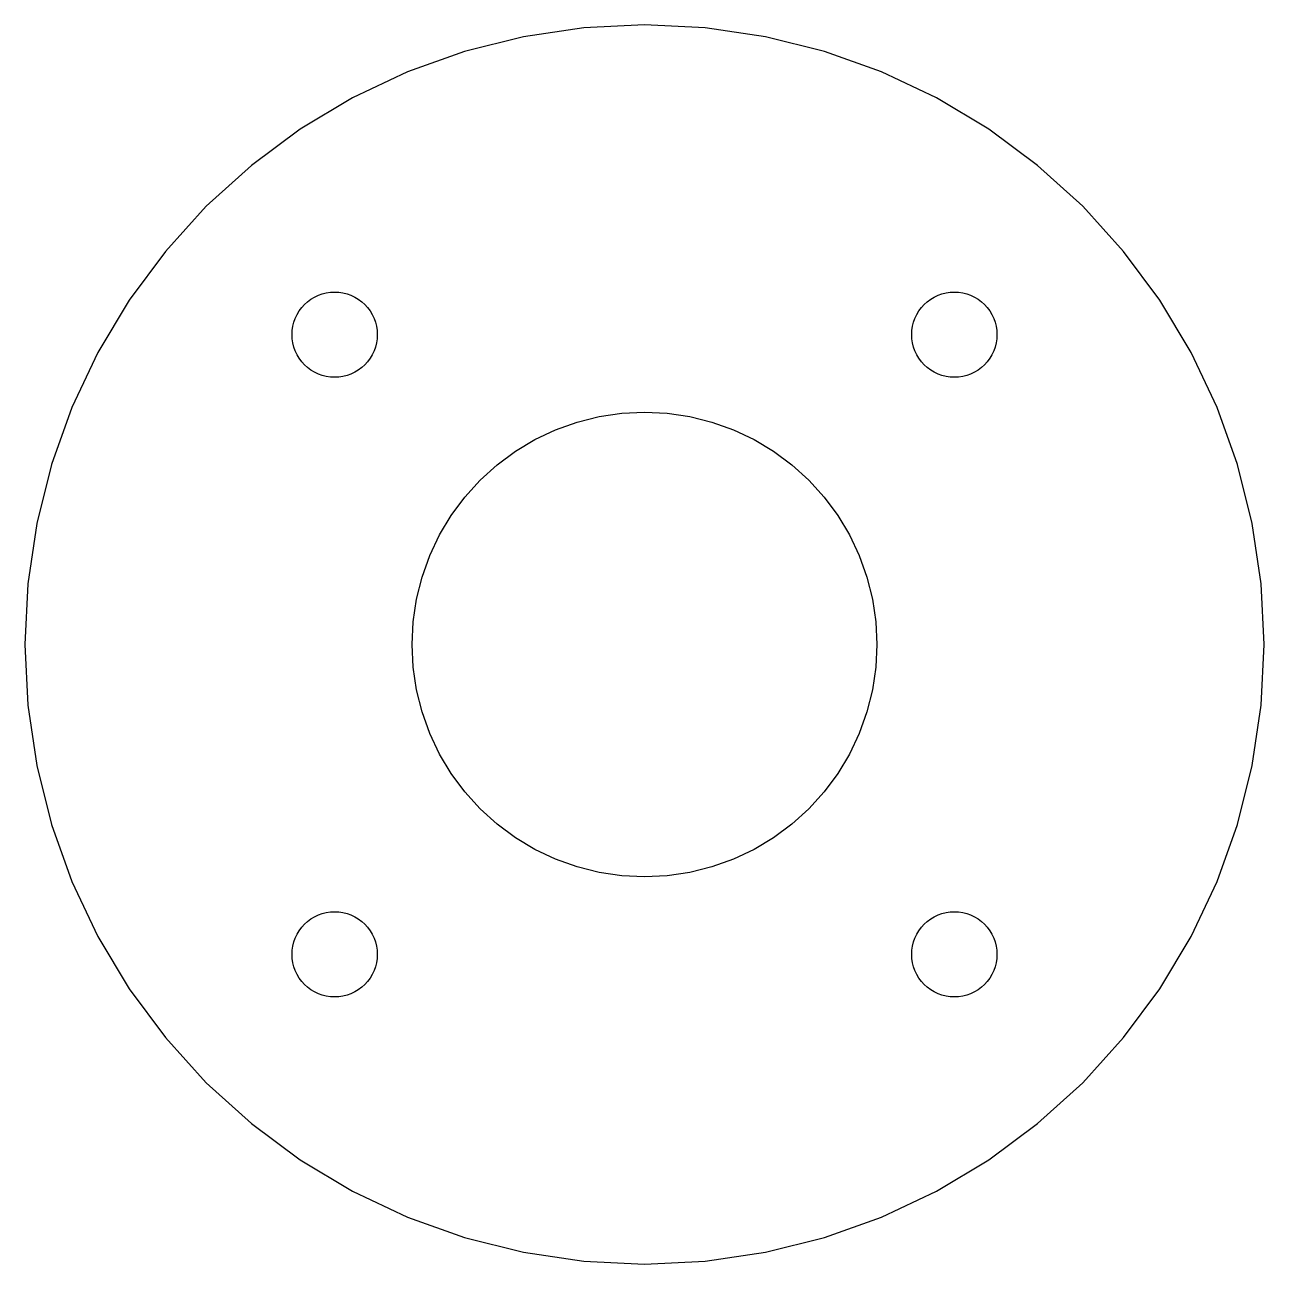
# Model space of a CAD drawing. Header units: millimetres. Extents: x -16 to 16, y -16 to 16.
import ezdxf

# ---------------------------------------------------------------- set-up
doc = ezdxf.new("R2010")
doc.units = ezdxf.units.MM

msp = doc.modelspace()

# ---------------------------------------------------------------- linework, layer by layer
at = {"layer": '11_servo_horn_plate_t3.0'}
for points in [[(14.1107, -7.5423), (14.7821, -6.1229), (15.311, -4.6446), (15.6926, -3.1214), (15.923, -1.5683), (16, 0), (15.923, 1.5683), (15.6926, 3.1214), (15.311, 4.6446), (14.7821, 6.1229), (14.1107, 7.5423), (13.3035, 8.8891), (12.3682, 10.1503), (11.3137, 11.3137), (10.1503, 12.3682), (8.8891, 13.3035), (7.5423, 14.1107), (6.1229, 14.7821), (4.6446, 15.311), (3.1214, 15.6926), (1.5683, 15.923), (0, 16), (-1.5683, 15.923), (-3.1214, 15.6926), (-4.6446, 15.311), (-6.1229, 14.7821), (-7.5423, 14.1107), (-8.8891, 13.3035), (-10.1503, 12.3682), (-11.3137, 11.3137), (-12.3682, 10.1503), (-13.3035, 8.8891), (-14.1107, 7.5423), (-14.7821, 6.1229), (-15.311, 4.6446), (-15.6926, 3.1214), (-15.923, 1.5683), (-16, 0), (-15.923, -1.5683), (-15.6926, -3.1214), (-15.311, -4.6446), (-14.7821, -6.1229), (-14.1107, -7.5423), (-13.3035, -8.8891), (-12.3682, -10.1503), (-11.3137, -11.3137), (-10.1503, -12.3682), (-8.8891, -13.3035), (-7.5423, -14.1107), (-6.1229, -14.7821), (-4.6446, -15.311), (-3.1214, -15.6926), (-1.5683, -15.923), (0, -16), (1.5683, -15.923), (3.1214, -15.6926), (4.6446, -15.311), (6.1229, -14.7821), (7.5423, -14.1107), (8.8891, -13.3035), (10.1503, -12.3682), (11.3137, -11.3137), (12.3682, -10.1503), (13.3035, -8.8891), (14.1107, -7.5423)], [(-6.9474, 8.3193), (-6.9211, 8.2146), (-6.9053, 8.1078), (-6.9, 8), (-6.9053, 7.8922), (-6.9211, 7.7854), (-6.9474, 7.6807), (-6.9837, 7.579), (-7.0299, 7.4815), (-7.0854, 7.3889), (-7.1497, 7.3022), (-7.2222, 7.2222), (-7.3022, 7.1497), (-7.3889, 7.0854), (-7.4815, 7.0299), (-7.579, 6.9837), (-7.6807, 6.9474), (-7.7854, 6.9211), (-7.8922, 6.9053), (-8, 6.9), (-8.1078, 6.9053), (-8.2146, 6.9211), (-8.3193, 6.9474), (-8.421, 6.9837), (-8.5185, 7.0299), (-8.6111, 7.0854), (-8.6978, 7.1497), (-8.7778, 7.2222), (-8.8503, 7.3022), (-8.9146, 7.3889), (-8.9701, 7.4815), (-9.0163, 7.579), (-9.0526, 7.6807), (-9.0789, 7.7854), (-9.0947, 7.8922), (-9.1, 8), (-9.0947, 8.1078), (-9.0789, 8.2146), (-9.0526, 8.3193), (-9.0163, 8.421), (-8.9701, 8.5185), (-8.9146, 8.6111), (-8.8503, 8.6978), (-8.7778, 8.7778), (-8.6978, 8.8503), (-8.6111, 8.9146), (-8.5185, 8.9701), (-8.421, 9.0163), (-8.3193, 9.0526), (-8.2146, 9.0789), (-8.1078, 9.0947), (-8, 9.1), (-7.8922, 9.0947), (-7.7854, 9.0789), (-7.6807, 9.0526), (-7.579, 9.0163), (-7.4815, 8.9701), (-7.3889, 8.9146), (-7.3022, 8.8503), (-7.2222, 8.7778), (-7.1497, 8.6978), (-7.0854, 8.6111), (-7.0299, 8.5185), (-6.9837, 8.421), (-6.9474, 8.3193)], [(9.0789, 8.2146), (9.0947, 8.1078), (9.1, 8), (9.0947, 7.8922), (9.0789, 7.7854), (9.0526, 7.6807), (9.0163, 7.579), (8.9701, 7.4815), (8.9146, 7.3889), (8.8503, 7.3022), (8.7778, 7.2222), (8.6978, 7.1497), (8.6111, 7.0854), (8.5185, 7.0299), (8.421, 6.9837), (8.3193, 6.9474), (8.2146, 6.9211), (8.1078, 6.9053), (8, 6.9), (7.8922, 6.9053), (7.7854, 6.9211), (7.6807, 6.9474), (7.579, 6.9837), (7.4815, 7.0299), (7.3889, 7.0854), (7.3022, 7.1497), (7.2222, 7.2222), (7.1497, 7.3022), (7.0854, 7.3889), (7.0299, 7.4815), (6.9837, 7.579), (6.9474, 7.6807), (6.9211, 7.7854), (6.9053, 7.8922), (6.9, 8), (6.9053, 8.1078), (6.9211, 8.2146), (6.9474, 8.3193), (6.9837, 8.421), (7.0299, 8.5185), (7.0854, 8.6111), (7.1497, 8.6978), (7.2222, 8.7778), (7.3022, 8.8503), (7.3889, 8.9146), (7.4815, 8.9701), (7.579, 9.0163), (7.6807, 9.0526), (7.7854, 9.0789), (7.8922, 9.0947), (8, 9.1), (8.1078, 9.0947), (8.2146, 9.0789), (8.3193, 9.0526), (8.421, 9.0163), (8.5185, 8.9701), (8.6111, 8.9146), (8.6978, 8.8503), (8.7778, 8.7778), (8.8503, 8.6978), (8.9146, 8.6111), (8.9701, 8.5185), (9.0163, 8.421), (9.0526, 8.3193), (9.0789, 8.2146)], [(5.9711, 0.5881), (6, 0), (5.9711, -0.5881), (5.8847, -1.1705), (5.7416, -1.7417), (5.5433, -2.2961), (5.2915, -2.8284), (4.9888, -3.3334), (4.6381, -3.8064), (4.2426, -4.2426), (3.8064, -4.6381), (3.3334, -4.9888), (2.8284, -5.2915), (2.2961, -5.5433), (1.7417, -5.7416), (1.1705, -5.8847), (0.5881, -5.9711), (0, -6), (-0.5881, -5.9711), (-1.1705, -5.8847), (-1.7417, -5.7416), (-2.2961, -5.5433), (-2.8284, -5.2915), (-3.3334, -4.9888), (-3.8064, -4.6381), (-4.2426, -4.2426), (-4.6381, -3.8064), (-4.9888, -3.3334), (-5.2915, -2.8284), (-5.5433, -2.2961), (-5.7416, -1.7417), (-5.8847, -1.1705), (-5.9711, -0.5881), (-6, 0), (-5.9711, 0.5881), (-5.8847, 1.1705), (-5.7416, 1.7417), (-5.5433, 2.2961), (-5.2915, 2.8284), (-4.9888, 3.3334), (-4.6381, 3.8064), (-4.2426, 4.2426), (-3.8064, 4.6381), (-3.3334, 4.9888), (-2.8284, 5.2915), (-2.2961, 5.5433), (-1.7417, 5.7416), (-1.1705, 5.8847), (-0.5881, 5.9711), (0, 6), (0.5881, 5.9711), (1.1705, 5.8847), (1.7417, 5.7416), (2.2961, 5.5433), (2.8284, 5.2915), (3.3334, 4.9888), (3.8064, 4.6381), (4.2426, 4.2426), (4.6381, 3.8064), (4.9888, 3.3334), (5.2915, 2.8284), (5.5433, 2.2961), (5.7416, 1.7417), (5.8847, 1.1705), (5.9711, 0.5881)], [(-7.0299, -7.4815), (-6.9837, -7.579), (-6.9474, -7.6807), (-6.9211, -7.7854), (-6.9053, -7.8922), (-6.9, -8), (-6.9053, -8.1078), (-6.9211, -8.2146), (-6.9474, -8.3193), (-6.9837, -8.421), (-7.0299, -8.5185), (-7.0854, -8.6111), (-7.1497, -8.6978), (-7.2222, -8.7778), (-7.3022, -8.8503), (-7.3889, -8.9146), (-7.4815, -8.9701), (-7.579, -9.0163), (-7.6807, -9.0526), (-7.7854, -9.0789), (-7.8922, -9.0947), (-8, -9.1), (-8.1078, -9.0947), (-8.2146, -9.0789), (-8.3193, -9.0526), (-8.421, -9.0163), (-8.5185, -8.9701), (-8.6111, -8.9146), (-8.6978, -8.8503), (-8.7778, -8.7778), (-8.8503, -8.6978), (-8.9146, -8.6111), (-8.9701, -8.5185), (-9.0163, -8.421), (-9.0526, -8.3193), (-9.0789, -8.2146), (-9.0947, -8.1078), (-9.1, -8), (-9.0947, -7.8922), (-9.0789, -7.7854), (-9.0526, -7.6807), (-9.0163, -7.579), (-8.9701, -7.4815), (-8.9146, -7.3889), (-8.8503, -7.3022), (-8.7778, -7.2222), (-8.6978, -7.1497), (-8.6111, -7.0854), (-8.5185, -7.0299), (-8.421, -6.9837), (-8.3193, -6.9474), (-8.2146, -6.9211), (-8.1078, -6.9053), (-8, -6.9), (-7.8922, -6.9053), (-7.7854, -6.9211), (-7.6807, -6.9474), (-7.579, -6.9837), (-7.4815, -7.0299), (-7.3889, -7.0854), (-7.3022, -7.1497), (-7.2222, -7.2222), (-7.1497, -7.3022), (-7.0854, -7.3889), (-7.0299, -7.4815)], [(9.0163, -7.579), (9.0526, -7.6807), (9.0789, -7.7854), (9.0947, -7.8922), (9.1, -8), (9.0947, -8.1078), (9.0789, -8.2146), (9.0526, -8.3193), (9.0163, -8.421), (8.9701, -8.5185), (8.9146, -8.6111), (8.8503, -8.6978), (8.7778, -8.7778), (8.6978, -8.8503), (8.6111, -8.9146), (8.5185, -8.9701), (8.421, -9.0163), (8.3193, -9.0526), (8.2146, -9.0789), (8.1078, -9.0947), (8, -9.1), (7.8922, -9.0947), (7.7854, -9.0789), (7.6807, -9.0526), (7.579, -9.0163), (7.4815, -8.9701), (7.3889, -8.9146), (7.3022, -8.8503), (7.2222, -8.7778), (7.1497, -8.6978), (7.0854, -8.6111), (7.0299, -8.5185), (6.9837, -8.421), (6.9474, -8.3193), (6.9211, -8.2146), (6.9053, -8.1078), (6.9, -8), (6.9053, -7.8922), (6.9211, -7.7854), (6.9474, -7.6807), (6.9837, -7.579), (7.0299, -7.4815), (7.0854, -7.3889), (7.1497, -7.3022), (7.2222, -7.2222), (7.3022, -7.1497), (7.3889, -7.0854), (7.4815, -7.0299), (7.579, -6.9837), (7.6807, -6.9474), (7.7854, -6.9211), (7.8922, -6.9053), (8, -6.9), (8.1078, -6.9053), (8.2146, -6.9211), (8.3193, -6.9474), (8.421, -6.9837), (8.5185, -7.0299), (8.6111, -7.0854), (8.6978, -7.1497), (8.7778, -7.2222), (8.8503, -7.3022), (8.9146, -7.3889), (8.9701, -7.4815), (9.0163, -7.579)]]:
    msp.add_lwpolyline(points, close=True, dxfattribs=at)

doc.saveas('drawing.dxf')
